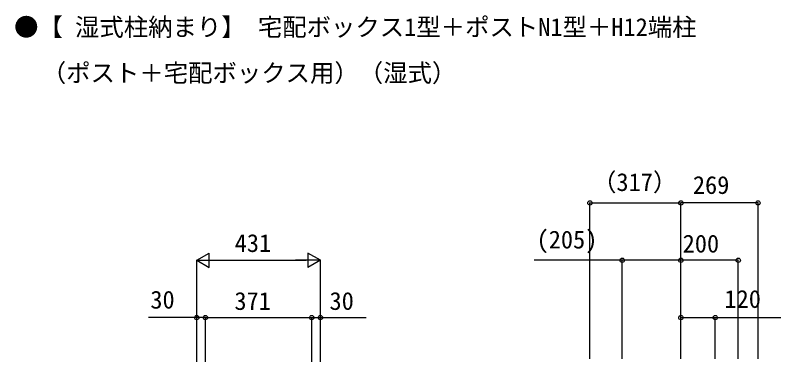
# Model space of a CAD drawing. Units: millimetres, scale not verified. Extents: x -4375 to 4375, y -6490 to 6464.
# Drawn here: x -1757 to 911, y 1376 to 2584 of the extents above; entities that cross this region are included whole.
import ezdxf
from ezdxf.enums import TextEntityAlignment as Align

# ---------------------------------------------------------------- set-up
doc = ezdxf.new("R2010")
doc.units = ezdxf.units.MM
doc.header["$LTSCALE"] = 30
doc.layers.add('0-1_USER1', color=3, linetype='Continuous')
doc.layers.add('0-4_YKK_D', color=6, linetype='Continuous')
doc.styles.add('ＭＳ ゴシック', font='')
doc.styles.get('ＭＳ ゴシック').set_extended_font_data('MS Gothic')

msp = doc.modelspace()

# ---------------------------------------------------------------- linework, layer by layer
at = {"layer": '0-4_YKK_D'}
for p, q in [((245.78, 1386.63), (245.78, 1931.13)), ((245.78, 1930.13), (562.78, 1930.13)), ((562.78, 1386.63), (562.78, 1931.13)), ((562.78, 1386.63), (562.78, 1931.13)), ((831.78, 1930.13), (562.78, 1930.13)), ((831.78, 1386.63), (831.78, 1931.13)), ((-1124.72, 1730.13), (-1081.42, 1755.13)), ((-1081.42, 1705.13), (-1081.42, 1755.13)), ((-693.72, 1730.13), (-737.02, 1755.13)), ((-737.02, 1755.13), (-737.02, 1705.13)), ((-1124.72, 1376.13), (-1124.72, 1731.13)), ((-1124.72, 1730.13), (-1081.42, 1705.13)), ((-1124.72, 1730.13), (-1038.12, 1730.13)), ((-1074.72, 1730.13), (-743.72, 1730.13)), ((-693.72, 1730.13), (-780.33, 1730.13)), ((-693.72, 1730.13), (-737.02, 1705.13)), ((-693.72, 1376.13), (-693.72, 1731.13)), ((358.28, 1386.63), (358.28, 1731.13)), ((562.78, 1386.63), (562.78, 1731.13)), ((562.78, 1386.63), (562.78, 1731.13)), ((762.78, 1730.13), (562.78, 1730.13)), ((762.78, 1386.63), (762.78, 1731.13)), ((-1124.72, 1376.13), (-1124.72, 1531.13)), ((-1094.72, 1376.13), (-1094.72, 1531.13)), ((-1094.72, 1376.13), (-1094.72, 1531.13)), ((-1094.72, 1530.13), (-723.72, 1530.13)), ((-723.72, 1376.13), (-723.72, 1531.13)), ((-723.72, 1376.13), (-723.72, 1531.13)), ((-693.72, 1376.13), (-693.72, 1531.13)), ((562.78, 1386.63), (562.78, 1531.13)), ((682.78, 1386.63), (682.78, 1531.13))]:
    msp.add_line(p, q, dxfattribs=at)
for points in [[(562.78, 1730.13), (358.28, 1730.13), (51.66, 1730.13)], [(-1094.72, 1530.13), (-1124.72, 1530.13), (-1292.73, 1530.13)], [(-723.72, 1530.13), (-693.72, 1530.13), (-534.71, 1530.13)], [(562.78, 1530.13), (682.78, 1530.13), (910.85, 1530.13)]]:
    msp.add_lwpolyline(points, dxfattribs=at)
for centre in [(245.78, 1930.13), (562.78, 1930.13), (562.78, 1930.13), (831.78, 1930.13), (358.28, 1730.13), (562.78, 1730.13), (562.78, 1730.13), (762.78, 1730.13), (-1124.72, 1530.13), (-1094.72, 1530.13), (-1094.72, 1530.13), (-723.72, 1530.13), (-723.72, 1530.13), (-693.72, 1530.13), (562.78, 1530.13), (682.78, 1530.13)]:
    msp.add_circle(centre, 7.5, dxfattribs=at)

# ---------------------------------------------------------------- texts
at = {"layer": '0-1_USER1', "style": 'ＭＳ ゴシック'}
for s, p in [('●【 湿式柱納まり】 宅配ボックス1型＋ポストN1型＋H12端柱 \u3000', (-1761.59, 2493.49)), ('\u3000（ポスト＋宅配ボックス用）（湿式）', (-1750, 2333.47))]:
    msp.add_text(s, height=62.32, dxfattribs=at).set_placement(p, align=Align.BOTTOM_LEFT)
at = {"layer": '0-4_YKK_D', "style": 'ＭＳ ゴシック'}
for s, p in [('（317）', (253.23, 1952.77)), ('269', (604.74, 1942.63)), ('431', (-992.53, 1740.13)), ('(205)', (59.81, 1752.29)), ('200', (569.09, 1738.13)), ('30', (-1286.51, 1542.63)), ('371', (-993.5, 1538.13)), ('30', (-662, 1538.13)), ('120', (714.74, 1545.13))]:
    msp.add_text(s, height=62.32, dxfattribs=at).set_placement(p, align=Align.BOTTOM_LEFT)

doc.saveas('drawing.dxf')
